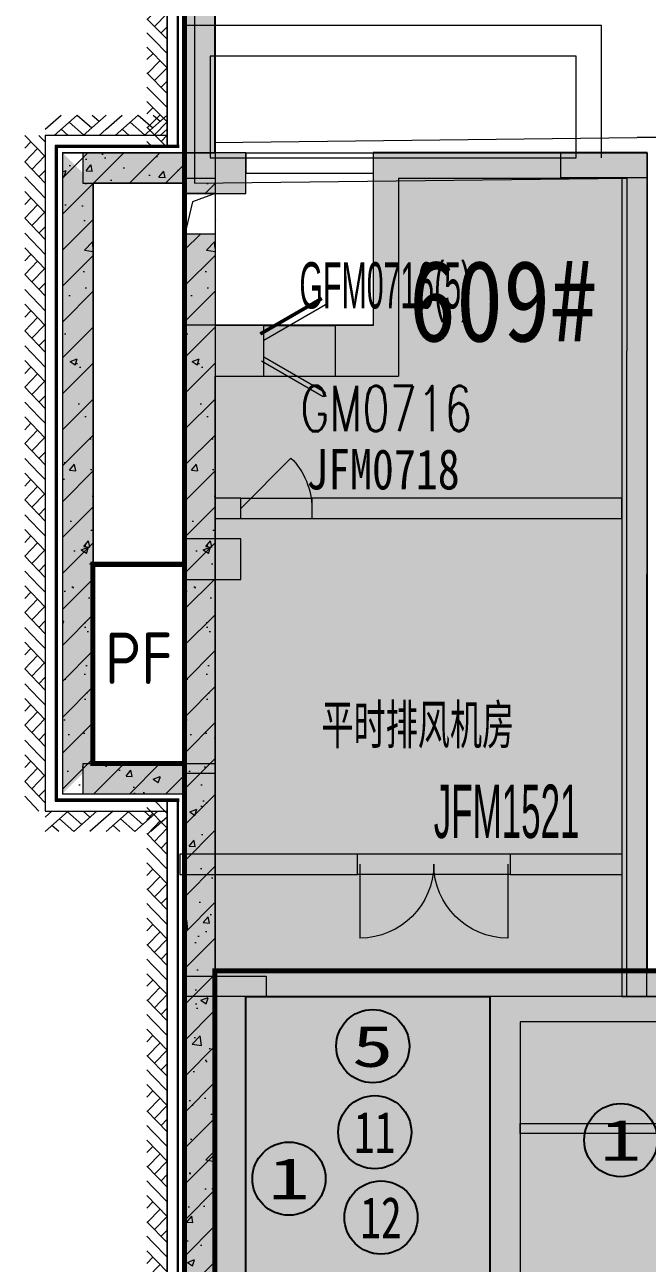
# Model space of a CAD drawing. Extents: x -264757 to 86229, y 4049843 to 4347093.
# Drawn here: x -90631 to -84506, y 4183683 to 4195866 of the extents above; entities that cross this region are included whole.
import ezdxf
from ezdxf.enums import TextEntityAlignment as Align

# ---------------------------------------------------------------- set-up
doc = ezdxf.new("R2010")
doc.units = 0
doc.header["$LTSCALE"] = 1000
doc.header["$MEASUREMENT"] = 0
doc.linetypes.add('DASH', pattern=[0.35, 0.25, -0.1])
for name, color, linetype in [('AX-01DK-PB01$0$AX-001DK-01-PB01-02$0$A-3-Htch(wall)', 8, 'Continuous'), ('AX-01DK-PB01$0$AX-03CK-02-PB01$0$AX-03CK-02-PB01$0$PUB_HATCH', 8, 'Continuous'), ('AX-01DK-PB01$0$AX-03CK-02-PB01$0$AX-03CK-02-PB01$0$人防$0$人防$0$A-WIND-IDEN', 8, 'Continuous'), ('AX-01DK-PB01$0$AX-03CK-02-PB01$0$AX-03CK-02-PB01$0$人防$0$人防$0$DOOR_FIRE_TEXT', 8, 'Continuous'), ('不利因素11-尽端停车', 7, 'Continuous'), ('不利因素12-不满足一次性出车', 7, 'Continuous'), ('不利因素5-单面靠墙', 7, 'Continuous'), ('不利因素9-坡道上停车', 7, 'Continuous'), ('不可售车位', 255, 'Continuous'), ('普通车位', 7, 'Continuous')]:
    doc.layers.add(name, color=color, linetype=linetype)
doc.layers.add('AX-01DK-PB01$0$AX-03CK-02-PB01$0$AX-03CK-02-PB01$0$人防$0$WINDOW_TEXT', color=8, linetype='Continuous', plot=False)
doc.layers.add('WINDOW_TEXT', color=8, linetype='Continuous', plot=False)
doc.layers.add('无关图层', color=8, linetype='Continuous', lineweight=0)
doc.layers.add('车位归属楼栋范围线', color=7, linetype='Continuous', true_color=0x19e6c7)
doc.styles.add('-宋体', font='', dxfattribs={"width": 0.8})
doc.styles.add('AX-01DK-PB01$0$AX-03CK-02-PB01$0$AX-03CK-02-PB01$0$_TCH_DIM', font='SIMPLEX', dxfattribs={"bigfont": 'GBCBIG'})
doc.styles.add('AX-01DK-PB01$0$AX-03CK-02-PB01$0$AX-03CK-02-PB01$0$人防$0$_TCH_DIM', font='SIMPLEX', dxfattribs={"bigfont": 'GBCBIG'})
doc.styles.add('AX-01DK-PB01$0$AX-03CK-02-PB01$0$AX-03CK-02-PB01$0$人防$0$人防$0$_TCH_DIM', font='$ GAD E', dxfattribs={"width": 0.7, "bigfont": '$ GAD C'})
doc.styles.add('AX-01DK-PB01$1$AX-001DK-01-PB01-02$0$黑体', font='simhei.ttf')
doc.styles.add('AX-01DK-PB01-FJ$0$AX-001DK-01-PB01-02$0$Standard', font='gbenor.shx', dxfattribs={"bigfont": 'gbcbig.shx'})
doc.styles.add('AX-ACK-P01-WALL$0$黑体', font='simhei.ttf')
doc.styles.add('SX-ACK-PB01-WNC-ALL$0$黑体', font='simhei.ttf')
doc.styles.add('黑体', font='simhei.ttf')
doc.styles.get('-宋体').set_extended_font_data('SimSun')

# ---------------------------------------------------------------- blocks, each defined once
blk = doc.blocks.new('A$C7e5eb487')
at = {"layer": '普通车位', "true_color": 0xf18f8e}
h = blk.add_hatch(color=11, dxfattribs=at)
h.dxf.hatch_style = 1
h.paths.add_polyline_path([(2400, 0), (2400, -5300), (0, -5300), (0, 0)])
blk = doc.blocks.new('普通车位')
at = {"layer": '无关图层'}
for p, q in [((-2.253, 3.186), (0.077, 3.764)), ((1.352, -1.38), (0.077, 3.764)), ((-1.889, 2.967), (-0.142, 3.4)), ((1.001, -1.21), (-0.142, 3.4)), ((-0.977, -1.958), (-2.253, 3.186)), ((-0.746, -1.643), (-1.889, 2.967)), ((-0.746, -1.643), (1.001, -1.21)), ((-0.977, -1.958), (1.352, -1.38))]:
    blk.add_line(p, q, dxfattribs=at)
for points in [[(0.074, 2.527), (0.879, 1.777)], [(-1.673, 2.094), (-2.033, 1.054)]]:
    blk.add_lwpolyline(points, dxfattribs=at)
blk.add_lwpolyline([(0.76, -0.239), (-0.987, -0.673), (-1.011, -0.575), (0.736, -0.142)], close=True, dxfattribs=at)
for centre, start, end in [((0.074, 2.527), 283.9287, 316.9845), ((-1.673, 2.094), 250.873, 283.9287)]:
    blk.add_arc(centre, 1.1, start, end, dxfattribs=at)
at = {"layer": '普通车位', "xscale": -0.0009999999999999812, "yscale": 0.0009999999999999812, "zscale": 0.0009999999999999812, "rotation": 13.92873520577783}
blk.add_blockref('A$C7e5eb487', (0.077, 3.764), dxfattribs=at)
blk = doc.blocks.new('SX-ACK-PB01-WNC-ALL$0$20200722.21183209')
at = {"layer": '不利因素5-单面靠墙', "true_color": 0x6d711d}
h = blk.add_hatch(color=66, dxfattribs=at)
h.dxf.hatch_style = 1
edge = h.paths.add_edge_path()
edge.add_arc((360, 360), 360, 0, 360)
at = {"layer": '不利因素5-单面靠墙'}
blk.add_circle((360, 360), 360, dxfattribs=at)
at = {"layer": '不利因素5-单面靠墙', "style": 'SX-ACK-PB01-WNC-ALL$0$黑体', "width": 1.390625}
blk.add_text('5', height=407, dxfattribs=at).set_placement((156, 156), (564, 156), align=Align.FIT)
blk = doc.blocks.new('20200722.21185040')
at = {"layer": '不利因素11-尽端停车', "true_color": 0xf21b23}
h = blk.add_hatch(color=240, dxfattribs=at)
h.dxf.hatch_style = 1
edge = h.paths.add_edge_path()
edge.add_arc((360, 360), 360, 0, 360)
at = {"layer": '不利因素11-尽端停车'}
blk.add_circle((360, 360), 360, dxfattribs=at)
at = {"layer": '不利因素11-尽端停车', "style": '黑体', "width": 0.695313}
blk.add_text('11', height=407.3, dxfattribs=at).set_placement((156, 156), (564, 156), align=Align.FIT)
blk = doc.blocks.new('20200722.21185335')
at = {"layer": '不利因素12-不满足一次性出车', "true_color": 0x201adc}
h = blk.add_hatch(color=182, dxfattribs=at)
h.dxf.hatch_style = 1
edge = h.paths.add_edge_path()
edge.add_arc((360, 360), 360, 0, 360)
at = {"layer": '不利因素12-不满足一次性出车'}
blk.add_circle((360, 360), 360, dxfattribs=at)
at = {"layer": '不利因素12-不满足一次性出车', "style": '黑体', "width": 0.695313}
blk.add_text('12', height=407.3, dxfattribs=at).set_placement((156, 156), (564, 156), align=Align.FIT)
blk = doc.blocks.new('销控车位')
at = {"layer": '不可售车位', "true_color": 0x757b8a}
h = blk.add_hatch(color=8, dxfattribs=at)
h.dxf.hatch_style = 1
h.paths.add_polyline_path([(2400, 0), (2400, -5300), (0, -5300), (0, 0)])
at = {"layer": '不可售车位', "color": 8, "true_color": 0x757b8a}
blk.add_lwpolyline([(2400, 0), (2400, -5300), (0, -5300), (0, 0)], close=True, dxfattribs=at)
blk = doc.blocks.new('AX-01DK-PB01-RFTC')
at = {"layer": '无关图层'}
h = blk.add_hatch(color=251, dxfattribs=at)
h.dxf.hatch_style = 1
h.paths.add_polyline_path([(19773, -61220), (19773, -62171), (18423, -62170), (18423, -70471), (12324, -70471), (12323, -62170), (7773, -62170), (7777, -120370), (8177, -120370), (8177, -120315), (14323, -119683), (14322, -126122), (25972, -126122), (25972, -124922), (26822, -124926), (26822, -122452), (33923, -122452), (33923, -124922), (34773, -124922), (34773, -126122), (41373, -126125), (41373, -124372), (41823, -124372), (41823, -122152), (41447, -122152), (41447, -120270), (48923, -120270), (48923, -123125), (49323, -123125), (49323, -124675), (51824, -124674), (51824, -124055), (54717, -124055), (54717, -125871), (56816, -125871), (56816, -116250), (55967, -116250), (55967, -111420), (63072, -111420), (63072, -103570), (62080, -103570), (62073, -94584), (64569, -94584), (64573, -65385), (66999, -65385), (67002, -52470), (67402, -52470), (67397, -31965), (65807, -31965), (65807, -26418), (68456, -26418), (68457, -17070), (67422, -17070), (67422, -13843), (60301, -13843), (60302, -3770), (55750, -3770), (55750, -12070), (49652, -12070), (49649, -9275), (45355, -9275), (45349, -3821), (40751, -3820), (40750, -12070), (34663, -12070), (34649, -3820), (25757, -3820), (25757, -12071), (19650, -12071), (19650, -3820), (10752, -3820), (10751, -12072), (4662, -12071), (4661, -3769), (4150, -3770), (100, -3769), (100, -23171), (-701, -23171), (-701, -29550), (100, -29550), (11250, -29550), (11250, -32020), (12100, -32020), (12100, -32970), (10750, -32970), (10754, -41272), (4647, -41271), (4650, -32970), (1953, -32970), (1953, -34670), (100, -34670), (100, -57801), (9743, -57801), (9743, -57272), (13567, -57272), (13567, -56751), (15417, -56751), (15416, -58750), (18923, -58750), (18923, -61220)])
h.paths.add_polyline_path([(41812, -58753), (48919, -58753), (48919, -61220), (49773, -61220), (49773, -62170), (48419, -62173), (48426, -70475), (42319, -70475), (42324, -67872), (39323, -67876), (39323, -62423), (41812, -62423)], flags=16)
h.paths.add_polyline_path([(33923, -58751), (33923, -61220), (34773, -61220), (34773, -62170), (33423, -62171), (33430, -70475), (27323, -70475), (27323, -62171), (26373, -62170), (26373, -60670), (26815, -60670), (26823, -58751), (31623, -58751), (31623, -58751)], flags=16)
h.paths.add_polyline_path([(40754, -41272), (34647, -41271), (34650, -32970), (33700, -32970), (33700, -31470), (34142, -31470), (34150, -29551), (38951, -29551), (38950, -29550), (41250, -29550), (41250, -32020), (42100, -32020), (42100, -32970), (40750, -32970)], flags=16)
h.paths.add_polyline_path([(49647, -41270), (49655, -38470), (45349, -38475), (45349, -33220), (49142, -33220), (49142, -29550), (56249, -29550), (56250, -32020), (57100, -32020), (57100, -32970), (55749, -32970), (55754, -41271)], flags=16)
h.paths.add_polyline_path([(25764, -41272), (19657, -41271), (19657, -32970), (19150, -32970), (19150, -29550), (26257, -29550), (26250, -32020), (27100, -32020), (27100, -32970), (25757, -32970)], flags=16)
h.paths.add_polyline_path([(41812, -87950), (48919, -87950), (48919, -90420), (49773, -90420), (49773, -91370), (48419, -91370), (48428, -99684), (41519, -99659), (41519, -97070), (39326, -97074), (39319, -91620), (41822, -91620)], flags=16)
h.paths.add_polyline_path([(33925, -87950), (33923, -90420), (34773, -90420), (34773, -91370), (33425, -91370), (33428, -99683), (26519, -99658), (26523, -95371), (27330, -95371), (27324, -91371), (26373, -91370), (26373, -89870), (26823, -89870), (26823, -87951), (31623, -87951), (31623, -87951)], flags=16)
h.paths.add_polyline_path([(18923, -87950), (18922, -90419), (19772, -90419), (19772, -91369), (18420, -91369), (18427, -99677), (11523, -99666), (11523, -95370), (12323, -95370), (12323, -91370), (10974, -91370), (10974, -90420), (11823, -90420), (11823, -87950)], flags=16)
h.paths.add_polyline_path([(62209, -60116), (64273, -60116), (64273, -55267), (62209, -55267)], flags=16)
h.paths.add_polyline_path([(59799, -89432), (61752, -89432), (61752, -84521), (59799, -84521)], flags=16)
for points in [[(7777, -120370), (7773, -62170), (12323, -62170), (12324, -70471), (18423, -70471), (18423, -62170), (19773, -62171), (19773, -61220), (18923, -61220), (18923, -58750), (15416, -58750), (15417, -56751), (13567, -56751), (13567, -57272), (9743, -57272), (9743, -57801), (100, -57801), (100, -29550), (-701, -29550), (-701, -23171), (100, -23171), (100, -3769)], [(100, -29550), (11250, -29550), (11250, -32020), (12100, -32020), (12100, -32970), (10750, -32970), (10754, -41272), (4647, -41271), (4650, -32970), (1953, -32970), (1953, -34670), (99, -34670)]]:
    blk.add_lwpolyline(points, dxfattribs=at)
blk = doc.blocks.new('AX-01DK-PB01$1$$LinePat$素土夯实')
at = {"layer": '无关图层'}
for p, q in [((0, -210), (210, 0)), ((120, -300), (420, 0)), ((420, 0), (608, -188)), ((495, -300), (795, 0)), ((615, 0), (705, -90)), ((315, -105), (502, -293)), ((210, -210), (300, -300)), ((705, -300), (795, -210))]:
    blk.add_line(p, q, dxfattribs=at)
blk = doc.blocks.new('fasdfasdfasdfasdfasdf')
at = {"layer": '不利因素9-坡道上停车', "true_color": 0xe0aa15}
h = blk.add_hatch(color=42, dxfattribs=at)
h.dxf.hatch_style = 1
edge = h.paths.add_edge_path()
edge.add_arc((-119587, 4058555), 720, 0, 360)
at = {"layer": '不利因素9-坡道上停车'}
blk.add_circle((-119587, 4058555), 720, dxfattribs=at)
at = {"layer": '不利因素9-坡道上停车', "style": 'AX-ACK-P01-WALL$0$黑体', "width": 1.390625}
blk.add_text('1', height=815, dxfattribs=at).set_placement((-119994, 4058148), (-119180, 4058148), align=Align.FIT)
blk = doc.blocks.new('AX-01DK-PB01$0$AX-03CK-02-PB01$0$AX-03CK-02-PB01$0$人防$0$人防$0$$DorLib2D$00000191')
at = {"layer": '无关图层'}
blk.add_line((-0.5, 0.15), (0.366, 0.65), dxfattribs=at)
at = {"layer": '无关图层', "const_width": 0.05}
blk.add_lwpolyline([(-0.55, 0.237), (0.316, 0.737)], dxfattribs=at)
blk = doc.blocks.new('AX-01DK-PB01$0$AX-03CK-02-PB01$0$AX-03CK-02-PB01$0$人防$0$人防$0$$DorLib2D$00000004')
at = {"layer": '无关图层'}
for p, q in [((-0.485, 0), (-0.485, 0.485)), ((0.485, 0), (0.485, 0.485))]:
    blk.add_line(p, q, dxfattribs=at)
at = {"layer": '无关图层', "lineweight": 13}
for centre, start, end in [((-0.485, 0), 0, 90), ((0.485, 0), 90, 180)]:
    blk.add_arc(centre, 0.485, start, end, dxfattribs=at)
blk = doc.blocks.new('AX-01DK-PB01$0$AX-03CK-02-PB01$0$AX-03CK-02-PB01$0$人防$0$$DorLib2D$00000181')
at = {"layer": '无关图层'}
for p, q in [((-0.533, 0.141), (0.333, 0.641)), ((-0.5, 0.083), (0.366, 0.583))]:
    blk.add_line(p, q, dxfattribs=at)
blk = doc.blocks.new('$DorLib2D$00000114')
at = {"layer": '无关图层'}
blk.add_line((0.5, 0), (-0.207, 0.707), dxfattribs=at)
blk.add_arc((0.5, 0), 1, 135, 180, dxfattribs=at)

msp = doc.modelspace()

# ---------------------------------------------------------------- hatches: boundary and pattern name
at = {"layer": 'AX-01DK-PB01$0$AX-001DK-01-PB01-02$0$A-3-Htch(wall)'}
for points in [[(-88891.6, 4198128.3), (-89057.7, 4198028.3), (-89057.7, 4194206.9), (-88757.7, 4194206.9), (-88757.7, 4198028.3)], [(-89057.7, 4193806.9), (-89057.7, 4192783.3), (-88908.6, 4192720.8), (-88757.7, 4192908.3), (-88757.7, 4193806.9)], [(-88908.6, 4192720.8), (-89059.6, 4192783.3), (-89059.6, 4191108.8), (-88759.6, 4191108.8), (-88759.6, 4192408.3)], [(-88759.6, 4191108.8), (-89059.6, 4191108.8), (-89059.6, 4170077), (-88892.9, 4169977), (-88759.6, 4170077)]]:
    msp.add_hatch(color=256, dxfattribs=at).paths.add_polyline_path(points)
at = {"layer": 'AX-01DK-PB01$0$AX-03CK-02-PB01$0$AX-03CK-02-PB01$0$PUB_HATCH'}
for points in [[(-87203.3, 4194608), (-86953.3, 4194358), (-84756.4, 4194358), (-84506.4, 4194608)], [(-86953.3, 4194358), (-87203.3, 4194608), (-87203.3, 4192908.3), (-86953.3, 4192408.3)], [(-84506.4, 4194608), (-84756.4, 4194358), (-84756.4, 4187583.3), (-84506.4, 4187583.3)], [(-88759.6, 4192408.3), (-88278.3, 4192408.3), (-88278.3, 4192908.3), (-88757.7, 4192908.3), (-88908.6, 4192720.8)], [(-87203.3, 4192908.3), (-87578.3, 4192908.3), (-87578.3, 4192408.3), (-86953.3, 4192408.3)], [(-84506.4, 4187583.3), (-84756.4, 4187583.3), (-84756.4, 4186307.4), (-84506.4, 4186557.5)], [(-83181.7, 4186308), (-83356.4, 4186308), (-83356.4, 4186557.6), (-84506.4, 4186557.5), (-84756.4, 4186307.4), (-83181.7, 4186307.7)]]:
    msp.add_hatch(color=256, dxfattribs=at).paths.add_polyline_path(points)
at = {"layer": '无关图层'}
h = msp.add_hatch(dxfattribs=at)
h.set_pattern_fill('钢筋混凝土', color=256, scale=100)
h.set_pattern_definition([(45, (-4e-05, 0.0001), (-176.776695, 176.776695), []), (50, (-4e-05, 0.0001), (717.26018, -62.752135), [75, -825]), (355, (-4e-05, 0.0001), (-138.75133, 752.19213), [60, -660]), (100.4514, (59.8, -5.2), (578.50938, 689.43954), [63.74019, -701.14211]), (46.1842, (-4e-05, 200), (1067.24105, -165.51901), [112.5, -1237.5]), (96.6356, (88.9, 186.2), (934.6627, 974.11787), [95.6103, -1051.713]), (351.1842, (-4e-05, 200), (934.66195, 974.1186), [90, -990]), (21, (100, 150), (596.90705, -402.61889), [75, -825]), (326, (100, 150), (243.31533, 725.15005), [60, -660]), (71.4514, (149.74, 116.45), (840.22263, 322.5305), [63.74019, -701.14211]), (37.5, (-4e-05, 0.0001), (12.159855, 332.893854), [0, -652, 0, -670, 0, -662.5]), (7.5, (-4e-05, 0.0001), (263.069537, 394.411712), [0, -382, 0, -637, 0, -252.5]), (327.5, (-223, 0.0001), (533.822436, -22.554872), [0, -250, 0, -780, 0, -1035]), (317.5, (-323, 0.0001), (583.18617, 100.10498), [0, -325, 0, -518, 0, -735])])
h.paths.add_polyline_path([(-89059.6, 4211308), (-89057.5, 4204408), (-89859.6, 4204408), (-89857.5, 4198029.3), (-89058.6, 4198029.3), (-89059.6, 4194608), (-88759.6, 4194608), (-88759.6, 4198328), (-89559.6, 4198328), (-89559.6, 4204108), (-88759.6, 4204108), (-88759.6, 4211308)])
for points in [[(-89960, 4194308.7), (-90260, 4194609.3), (-90260, 4188300.1), (-89960, 4188600.1)], [(-90060.2, 4194308.9), (-89057, 4194306.9), (-89056.4, 4194606.9), (-90059.6, 4194608.9)], [(-88456.6, 4194606.9), (-89056.8, 4194606.9), (-89056.8, 4194206.9), (-88456.6, 4194206.9)], [(-85356.6, 4194608), (-84506.6, 4194608), (-84506.6, 4194358.8), (-85356.6, 4194358.8)], [(-88506.4, 4190809.5), (-89056.6, 4190809.5), (-89056.6, 4190409.5), (-88506.4, 4190409.5)], [(-90060, 4188300.1), (-89056.2, 4188300.1), (-88756.2, 4188600.1), (-90060, 4188600.1)], [(-89056.2, 4188500.1), (-89056.2, 4169976), (-88756.2, 4169976), (-88756.2, 4188500.1)], [(-89056.6, 4186508), (-88256.4, 4186508), (-88256.4, 4186308), (-89056.6, 4186308)]]:
    msp.add_hatch(color=256, dxfattribs=at).paths.add_polyline_path(points)
h = msp.add_hatch(dxfattribs=at)
h.set_pattern_fill('钢筋混凝土', color=256, scale=100)
h.set_pattern_definition([(45, (-1656380.5, 3676521.35), (-176.776695, 176.776695), []), (50, (-1656380.5, 3676521.35), (717.26018, -62.75213), [75, -825]), (355, (-1656380.5, 3676521.35), (-138.75133, 752.19213), [60, -660]), (100.4514, (-1656320.7, 3676516.1), (578.50938, 689.43954), [63.7402, -701.1421]), (46.1842, (-1656380.5, 3676721.35), (1067.24105, -165.519), [112.5, -1237.5]), (96.6356, (-1656291.6, 3676707.6), (934.6627, 974.1179), [95.6103, -1051.713]), (351.1842, (-1656380.5, 3676721.4), (934.66195, 974.1186), [90, -990]), (21, (-1656280.5, 3676671.35), (596.90705, -402.6189), [75, -825]), (326, (-1656280.5, 3676671.35), (243.31533, 725.15005), [60, -660]), (71.4514, (-1656230.76, 3676637.8), (840.22263, 322.5305), [63.7402, -701.1421]), (37.5, (-1656380.5, 3676521.35), (12.159855, 332.893854), [0, -652, 0, -670, 0, -662.5]), (7.5, (-1656380.5, 3676521.35), (263.06954, 394.41171), [0, -382, 0, -637, 0, -252.5]), (327.5, (-1656603.5, 3676521.35), (533.822436, -22.55487), [0, -250, 0, -780, 0, -1035]), (317.5, (-1656703.5, 3676521.35), (583.18617, 100.10498), [0, -325, 0, -518, 0, -735])])
h.paths.add_polyline_path([(-89956.4, 4188597.8), (-89056.6, 4188598), (-89056.6, 4188298), (-90256.6, 4188297.8), (-90256.6, 4194606.9), (-89056.8, 4194606.9), (-89057.9, 4194307.8), (-89957.7, 4194307.8)])
h = msp.add_hatch(dxfattribs=at)
h.set_pattern_fill('钢筋混凝土', color=256, scale=100)
h.set_pattern_definition([(45, (-1655180.5, 3676521.35), (-176.776695, 176.776695), []), (50, (-1655180.5, 3676521.35), (717.26018, -62.75213), [75, -825]), (355, (-1655180.5, 3676521.35), (-138.75133, 752.19213), [60, -660]), (100.4514, (-1655120.7, 3676516.1), (578.50938, 689.43954), [63.7402, -701.1421]), (46.1842, (-1655180.5, 3676721.35), (1067.24105, -165.519), [112.5, -1237.5]), (96.6356, (-1655091.6, 3676707.6), (934.6627, 974.1179), [95.6103, -1051.713]), (351.1842, (-1655180.5, 3676721.4), (934.66195, 974.1186), [90, -990]), (21, (-1655080.5, 3676671.35), (596.90705, -402.6189), [75, -825]), (326, (-1655080.5, 3676671.35), (243.31533, 725.15005), [60, -660]), (71.4514, (-1655030.76, 3676637.8), (840.22263, 322.5305), [63.7402, -701.1421]), (37.5, (-1655180.5, 3676521.35), (12.159855, 332.893854), [0, -652, 0, -670, 0, -662.5]), (7.5, (-1655180.5, 3676521.35), (263.06954, 394.41171), [0, -382, 0, -637, 0, -252.5]), (327.5, (-1655403.5, 3676521.35), (533.822436, -22.55487), [0, -250, 0, -780, 0, -1035]), (317.5, (-1655503.5, 3676521.35), (583.18617, 100.10498), [0, -325, 0, -518, 0, -735])])
h.paths.add_polyline_path([(-88756.4, 4182509), (-89056.6, 4182509), (-89057.9, 4194357.8), (-88757.7, 4194357.8)])
h.paths.add_polyline_path([(-89056.2, 4193806.9), (-88750.9, 4193806.9), (-88750.9, 4194206.9), (-89056.2, 4194206.9)], flags=16)

# ---------------------------------------------------------------- linework, layer by layer
for p, q in [((-88959.6, 4198227.2), (-88959.6, 4194306.8)), ((-89057.7, 4198028.3), (-89057.7, 4194206.9)), ((-88759.6, 4198028.8), (-88759.6, 4194709.2)), ((-88757.7, 4198028.3), (-88757.7, 4194206.9)), ((-89228.4, 4197857.8), (-89228.6, 4194658.5)), ((-89228.6, 4194658.5), (-89228.4, 4197857.8)), ((-89128.6, 4194658.5), (-89128.4, 4197970.6)), ((-89118.6, 4194658.5), (-89118.4, 4197970.6)), ((-89230.2, 4194778.5), (-90430.6, 4194778.5)), ((-90430.6, 4194778.5), (-90430.6, 4188129.6)), ((-89230.2, 4194778.5), (-90430.6, 4194778.5)), ((-90430.6, 4194778.5), (-90430.6, 4188129.6)), ((-88759.6, 4194709.2), (-84609.9, 4194757.8)), ((-84156.4, 4194757.8), (-84606.4, 4194757.8)), ((-89110.2, 4194678.5), (-90330.6, 4194678.5)), ((-90330.6, 4194678.5), (-90330.6, 4188229.6)), ((-89110.2, 4194668.5), (-90320.6, 4194668.5)), ((-90320.6, 4194668.5), (-90320.6, 4188239.6)), ((-89110.2, 4194658.5), (-90310.6, 4194658.5)), ((-90310.6, 4194658.5), (-90310.6, 4188249.6)), ((-90260, 4194609.3), (-90260, 4188300.1)), ((-89060.8, 4194608), (-90260, 4194608)), ((-90260, 4194608), (-90260, 4188300.1)), ((-90059.6, 4194608.9), (-90060.2, 4194308.9)), ((-90059.6, 4194608.9), (-89056.4, 4194606.9)), ((-89056.4, 4194606.9), (-89057, 4194306.9)), ((-88456.6, 4194606.9), (-87203.5, 4194606.9)), ((-88456.6, 4194606.9), (-88456.6, 4194406.9)), ((-87203.5, 4194606.9), (-87203.5, 4194406.9)), ((-87203.3, 4194608), (-84506.4, 4194608)), ((-87203.3, 4194608), (-87203.3, 4192908.3)), ((-84506.4, 4194608), (-84506.4, 4187583.3)), ((-88959.6, 4194306.8), (-84706.4, 4194356.6)), ((-88456.6, 4194406.9), (-87203.5, 4194406.9)), ((-86953.3, 4194358), (-84756.4, 4194358)), ((-86953.3, 4194358), (-86953.3, 4192408.3)), ((-84756.4, 4194358), (-84756.4, 4187583.3)), ((-84706.4, 4194356.6), (-84706.4, 4192657.8)), ((-90060.2, 4194308.9), (-89057, 4194306.9)), ((-89960, 4194308.7), (-89960, 4188600.1)), ((-88757.7, 4194206.9), (-89057.7, 4194206.9)), ((-89057.7, 4193806.9), (-89057.7, 4192783.3)), ((-88757.7, 4193806.9), (-89057.7, 4193806.9)), ((-88757.7, 4193806.9), (-88757.7, 4192908.3)), ((-88278.3, 4192908.3), (-88757.7, 4192908.3)), ((-88278.3, 4192908.3), (-87578.3, 4192908.3)), ((-88278.3, 4192408.3), (-88278.3, 4192908.3)), ((-87203.3, 4192908.3), (-87578.3, 4192908.3)), ((-87578.3, 4192908.3), (-87578.3, 4192408.3)), ((-89059.6, 4192783.3), (-89059.6, 4191108.8)), ((-84706.4, 4190707.8), (-84706.4, 4192657.8)), ((-88759.6, 4192408.3), (-88759.6, 4191108.8)), ((-88759.6, 4192408.3), (-88278.3, 4192408.3)), ((-88278.3, 4192408.3), (-87578.3, 4192408.3)), ((-87578.3, 4192408.3), (-86953.3, 4192408.3)), ((-88506.4, 4191208.8), (-88759.6, 4191208.8)), ((-88506.4, 4191008.8), (-88506.4, 4191208.8)), ((-88506.4, 4191208.8), (-87806.4, 4191208.8)), ((-84756.6, 4191208.8), (-87806.4, 4191208.8)), ((-87806.4, 4191208.8), (-87806.4, 4191008.8)), ((-84756.6, 4191008.8), (-84756.6, 4191208.8)), ((-89059.6, 4191108.8), (-89059.6, 4170077)), ((-88759.6, 4191108.8), (-88759.6, 4170077)), ((-88759.6, 4191008.8), (-88506.4, 4191008.8)), ((-88506.4, 4191008.8), (-87806.4, 4191008.8)), ((-87806.4, 4191008.8), (-84756.6, 4191008.8)), ((-84706.4, 4186307.8), (-84706.4, 4190707.8)), ((-90060, 4188600.1), (-88756.2, 4188600.1)), ((-90060, 4188600.1), (-90060, 4188300.1)), ((-89056.2, 4188500.1), (-89056.2, 4169976)), ((-88756.2, 4188500.1), (-89056.2, 4188500.1)), ((-88756.2, 4188500.1), (-88756.2, 4169976)), ((-90330.6, 4188229.6), (-89110.2, 4188229.6)), ((-90320.6, 4188239.6), (-89110.2, 4188239.6)), ((-90310.6, 4188249.6), (-89110.2, 4188249.6)), ((-90260, 4188300.1), (-89059.6, 4188300.1)), ((-90060, 4188300.1), (-89056.2, 4188300.1)), ((-89229, 4188249.6), (-89229.9, 4170248)), ((-89229.9, 4170248), (-89229, 4188249.6)), ((-89129.9, 4170148), (-89129, 4188249.6)), ((-89119.9, 4170138), (-89119, 4188249.6)), ((-90430.6, 4188129.6), (-89230.2, 4188129.6)), ((-90430.6, 4188129.6), (-89230.2, 4188129.6)), ((-87356.4, 4187708.3), (-89106.4, 4187708.3)), ((-89106.4, 4187708.3), (-89106.4, 4187508.3)), ((-87356.4, 4187508.3), (-87356.4, 4187708.3)), ((-85856.4, 4187708.3), (-87356.4, 4187708.3)), ((-84756.4, 4187708.3), (-85856.4, 4187708.3)), ((-85856.4, 4187708.3), (-85856.4, 4187508.3)), ((-89106.4, 4187508.3), (-87356.4, 4187508.3)), ((-85856.4, 4187508.3), (-87356.4, 4187508.3)), ((-85856.4, 4187508.3), (-84756.4, 4187508.3)), ((-84756.4, 4187583.3), (-84756.4, 4186307.4)), ((-84506.4, 4187583.3), (-84506.4, 4186557.5)), ((-84506.4, 4186557.5), (-83356.4, 4186557.6)), ((-84756.4, 4186307.4), (-83181.7, 4186307.7)), ((-84706.4, 4186307.8), (-82956, 4186307.8))]:
    msp.add_line(p, q, dxfattribs=at)
for points in [[(-89059.6, 4211308), (-89057.5, 4204408), (-89859.6, 4204408), (-89857.5, 4198029.3), (-89058.6, 4198029.3), (-89059.6, 4194608), (-88759.6, 4194608), (-88759.6, 4198328), (-89559.6, 4198328), (-89559.6, 4204108), (-88759.6, 4204108), (-88759.6, 4211308)], [(-85207.1, 4194558), (-85207.1, 4195558), (-88806.8, 4195558), (-88806.8, 4194558)], [(-88456.6, 4194606.9), (-89056.8, 4194606.9), (-89056.8, 4194206.9), (-88456.6, 4194206.9)], [(-85356.6, 4194608), (-84506.6, 4194608), (-84506.6, 4194358.8), (-85356.6, 4194358.8)], [(-88506.4, 4190809.5), (-89056.6, 4190809.5), (-89056.6, 4190409.5), (-88506.4, 4190409.5)], [(-89056.6, 4186508), (-88256.4, 4186508), (-88256.4, 4186308), (-89056.6, 4186308)]]:
    msp.add_lwpolyline(points, close=True, dxfattribs=at)
msp.add_lwpolyline([(-84956.7, 4194558), (-84957.1, 4195858), (-89056.8, 4195858), (-89056.8, 4194558)], dxfattribs=at)
at = {"layer": '无关图层', "ltscale": 0.5}
for points in [[(-89956.4, 4188597.8), (-89056.6, 4188598), (-89056.6, 4188298), (-90256.6, 4188297.8), (-90256.6, 4194606.9), (-89056.8, 4194606.9), (-89057.9, 4194307.8), (-89957.7, 4194307.8)], [(-88756.4, 4182509), (-89056.6, 4182509), (-89057.9, 4194357.8), (-88757.7, 4194357.8)], [(-88757.6, 4193806.9), (-89056.2, 4193806.9), (-89056.2, 4194206.9), (-88757.6, 4194206.9)]]:
    msp.add_lwpolyline(points, close=True, dxfattribs=at)
msp.add_lwpolyline([(-88757.7, 4194206.9), (-88980.7, 4194124.5), (-89056.2, 4193806.9)], dxfattribs=at)
at = {"layer": '无关图层', "const_width": 50}
msp.add_lwpolyline([(-89960, 4188600), (-89060.1, 4188600), (-89059.9, 4190557.9), (-89959.8, 4190557.9)], close=True, dxfattribs=at)
at = {"layer": '车位归属楼栋范围线', "linetype": 'DASH', "ltscale": 5, "const_width": 50}
for points in [[(-89059.6, 4221559.2), (-89059.6, 4170077), (-79712.9, 4170077), (-79712.9, 4170377.6), (-73439.8, 4170377.6), (-73439.8, 4169128), (-33779.6, 4169128.3), (-33779.6, 4175753.5), (-29378.4, 4175753.5), (-29378.4, 4186909.9), (-33152.6, 4186909.9), (-33152.6, 4194358), (-31806.4, 4194358), (-31806.4, 4195803.4), (-32656.4, 4195803.4), (-32656.4, 4204358), (-28828.7, 4204358), (-28828.7, 4215897.7)], [(-33283.3, 4146883.7), (-33283.3, 4175514.4), (-29137.4, 4175514.4), (-29137.4, 4186656.6), (-44355, 4186656.6), (-44355, 4191625.1), (-47611.1, 4191625.1), (-47611.1, 4186680.1), (-55404.2, 4186680.1), (-55404.2, 4191908), (-58670.9, 4191908), (-58670.9, 4186858), (-70304.1, 4186858), (-70303.6, 4191907.5), (-77719.4, 4191908.3), (-77719.4, 4186558.3), (-88759.6, 4186558.3), (-88759.6, 4169777), (-77533.6, 4169777), (-77534.3, 4165409), (-76833.6, 4165408), (-76833.1, 4158725), (-81133.4, 4158725), (-81133.4, 4140728.4)]]:
    msp.add_lwpolyline(points, dxfattribs=at)

# ---------------------------------------------------------------- block references
at = {"layer": '不利因素11-尽端停车'}
msp.add_blockref('20200722.21185040', (-87547.3, 4184611.6, 0), dxfattribs=at)
at = {"layer": '不利因素12-不满足一次性出车'}
msp.add_blockref('20200722.21185335', (-87486.1, 4183772.2, 0), dxfattribs=at)
at = {"layer": '不利因素5-单面靠墙'}
msp.add_blockref('SX-ACK-PB01-WNC-ALL$0$20200722.21183209', (-87566.9, 4185458.2, 0), dxfattribs=at)
at = {"layer": '不可售车位'}
msp.add_blockref('销控车位', (-88456.2, 4186307.9), dxfattribs=at)
at = {"layer": '无关图层'}
msp.add_blockref('AX-01DK-PB01-RFTC', (-89156.8, 4227579.4), dxfattribs=at)
at = {"layer": '无关图层', "yscale": 0.6666666666666666, "zscale": 0.6666666666666666}
for p, xscale, rotation in [((-89228.5, 4196258.1), 0.6707014192539078, 269.9967811058687), ((-89228.5, 4195724.9), 0.6707014192539078, 269.9967811058687), ((-89228.5, 4195191.7), 0.6707014192539078, 269.9967811058687), ((-90630.6, 4194224.4), 0.6969566786220268, 90.00005824356258), ((-90630.6, 4193670.4), 0.6969566786220268, 90.00005824356258), ((-90630.6, 4193116.3), 0.6969566786220268, 90.00005824356258), ((-90630.6, 4192562.2), 0.6969566786220268, 90.00005824356258), ((-90630.6, 4192008.1), 0.6969566786220268, 90.00005824356258), ((-90630.6, 4191454), 0.6969566786220268, 90.00005824356258), ((-90630.6, 4190900), 0.6969566786220268, 90.00005824356258), ((-90630.6, 4190345.9), 0.6969566786220268, 90.00005824356258), ((-90630.6, 4189791.8), 0.6969566786220268, 90.00005824356258), ((-90630.6, 4189237.7), 0.6969566786220268, 90.00005824356258), ((-90630.6, 4188683.6), 0.6969566786220268, 90.00005824356258), ((-90630.6, 4188129.6), 0.6969566786220268, 90.00005824356258), ((-89229, 4188249.6), 0.6861672339798723, 269.9971158132795), ((-89830.4, 4187929.6), 0.7549751758881609, 180), ((-89230.2, 4187929.6), 0.7549751758881609, 180), ((-89229.1, 4187704.1), 0.6861672339798723, 269.9971158132795), ((-89229.1, 4187158.5), 0.6861672339798723, 269.9971158132795), ((-89229.1, 4186613), 0.6861672339798723, 269.9971158132795), ((-89229.1, 4186067.5), 0.6861672339798723, 269.9971158132795), ((-89229.2, 4185522), 0.6861672339798723, 269.9971158132795), ((-89229.2, 4184976.5), 0.6861672339798723, 269.9971158132795), ((-89229.2, 4184431), 0.6861672339798723, 269.9971158132795), ((-89229.3, 4183885.5), 0.6861672339798723, 269.9971158132795)]:
    msp.add_blockref('AX-01DK-PB01$1$$LinePat$素土夯实', p, dxfattribs=dict(at, xscale=xscale, rotation=rotation))
at = {"layer": '无关图层', "xscale": 0.7549751758952263, "yscale": 0.6666666666666666, "zscale": 0.6666666666666666}
for p in [(-90430.6, 4194978.5), (-89830.4, 4194978.5)]:
    msp.add_blockref('AX-01DK-PB01$1$$LinePat$素土夯实', p, dxfattribs=at)
at = {"layer": '无关图层'}
ref = msp.add_blockref('AX-01DK-PB01$0$AX-03CK-02-PB01$0$AX-03CK-02-PB01$0$人防$0$人防$0$$DorLib2D$00000191', (-87928.3, 4192658.3), dxfattribs=dict(at, xscale=700, yscale=700, zscale=500, rotation=5.696460028120579e-06))
ref.add_attrib('A', 'GFM0716(5)', (-87928.3, 4193075.3), dxfattribs={"layer": 'AX-01DK-PB01$0$AX-03CK-02-PB01$0$AX-03CK-02-PB01$0$人防$0$人防$0$A-WIND-IDEN', "height": 455, "rotation": 0.00001, "style": 'AX-01DK-PB01$0$AX-03CK-02-PB01$0$AX-03CK-02-PB01$0$人防$0$人防$0$_TCH_DIM', "width": 0.49})
ref = msp.add_blockref('AX-01DK-PB01$0$AX-03CK-02-PB01$0$AX-03CK-02-PB01$0$人防$0$$DorLib2D$00000181', (-87928.3, 4192658.3), dxfattribs=dict(at, xscale=-700, yscale=700, zscale=150, rotation=179.9999943035796))
ref.add_attrib('A', 'GM0716', (-87918, 4191866.7), dxfattribs={"layer": 'AX-01DK-PB01$0$AX-03CK-02-PB01$0$AX-03CK-02-PB01$0$人防$0$WINDOW_TEXT', "height": 446.25, "rotation": 359.99999, "style": 'AX-01DK-PB01$0$AX-03CK-02-PB01$0$AX-03CK-02-PB01$0$人防$0$_TCH_DIM', "width": 0.705882})
ref = msp.add_blockref('$DorLib2D$00000114', (-88156.4, 4191108.8), dxfattribs=dict(at, xscale=-700, yscale=700, zscale=200, rotation=359.9999626027322))
ref.add_attrib('A', 'JFM0718', (-87861.9, 4191295.4), dxfattribs={"layer": 'WINDOW_TEXT', "height": 396.52, "rotation": 359.99996, "style": '-宋体', "width": 0.8})
ref = msp.add_blockref('AX-01DK-PB01$0$AX-03CK-02-PB01$0$AX-03CK-02-PB01$0$人防$0$人防$0$$DorLib2D$00000004', (-86606.4, 4187608.3), dxfattribs=dict(at, xscale=-1500, yscale=1500, zscale=200, rotation=180.000053044661))
ref.add_attrib('A', 'JFM1521', (-86606.4, 4187865.7), dxfattribs={"layer": 'AX-01DK-PB01$0$AX-03CK-02-PB01$0$AX-03CK-02-PB01$0$人防$0$人防$0$DOOR_FIRE_TEXT', "height": 525, "rotation": 0.00005, "style": 'AX-01DK-PB01$0$AX-03CK-02-PB01$0$AX-03CK-02-PB01$0$人防$0$人防$0$_TCH_DIM', "width": 0.49})
at = {"layer": '普通车位', "extrusion": (0, 0, -1), "xscale": -1000.000000000019, "yscale": 1000.00000000002, "zscale": -1000.000000000019, "rotation": 193.9287352057778}
msp.add_blockref('普通车位', (85075.9, 4184642.7), dxfattribs=at)
at = {"layer": '车位归属楼栋范围线', "xscale": 0.5, "yscale": 0.5, "zscale": 0.5}
for p in [(-24973.6, 2155616, 0), (-28238, 2155236.7, 0)]:
    msp.add_blockref('fasdfasdfasdfasdfasdf', p, dxfattribs=at)

# ---------------------------------------------------------------- texts
at = {"layer": '无关图层', "style": 'AX-01DK-PB01$1$AX-001DK-01-PB01-02$0$黑体', "width": 0.85}
msp.add_text('609#', height=800, dxfattribs=at).set_placement((-86849.6, 4192750.7))
at = {"layer": '无关图层'}
for s, height, style, p in [('PF', 506.38, 'AX-01DK-PB01-FJ$0$AX-001DK-01-PB01-02$0$Standard', (-89840.9, 4189380.2)), ('平时排风机房', 438.87, 'AX-01DK-PB01$0$AX-03CK-02-PB01$0$AX-03CK-02-PB01$0$_TCH_DIM', (-87711.5, 4188746.7))]:
    msp.add_text(s, height=height, dxfattribs=dict(at, style=style)).set_placement(p)

doc.saveas('drawing.dxf')
